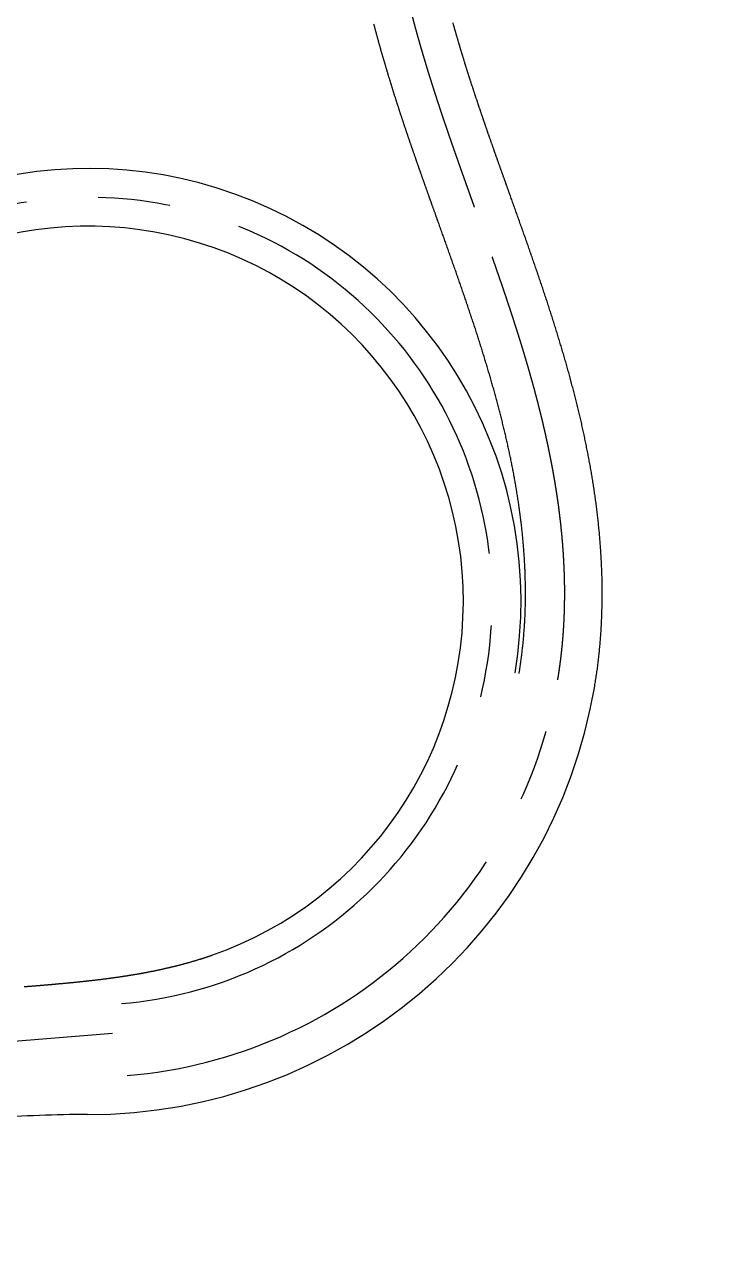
# Model space of a CAD drawing. Header units: millimetres. Extents: x 29316 to 52938, y 29851 to 35526.
# Drawn here: x 30929.5 to 31051.8, y 32415.5 to 32625.9 of the extents above; entities that cross this region are included whole.
import ezdxf

# ---------------------------------------------------------------- set-up
doc = ezdxf.new("R2010")
doc.units = ezdxf.units.MM
doc.header["$MEASUREMENT"] = 0
doc.linetypes.add('CENTER2', pattern=[1.125, 0.75, -0.125, 0.125, -0.125])
doc.layers.get('0').update_dxf_attribs({"linetype": 'CONTINUOUS'})
for name, color, linetype in [('D-道路-车行道边线', 5, 'CONTINUOUS'), ('道路中线_A', 7, 'CONTINUOUS'), ('道路中线_C', 7, 'CONTINUOUS'), ('道路中线_D', 7, 'CONTINUOUS')]:
    doc.layers.add(name, color=color, linetype=linetype)

msp = doc.modelspace()

# ---------------------------------------------------------------- linework, layer by layer
at = {"color": 1, "linetype": 'CENTER2', "ltscale": 100}
msp.add_arc((32209.32, 31918.79), 1500, 86.4593, 174.46798, dxfattribs=at)
at = {"layer": 'D-道路-车行道边线', "flags": 128}
for points in [[(31013.67, 32596.35), (31013.6, 32596.54, 0.000002), (31013.54, 32596.72, 0.000003), (31013.47, 32596.9, 0.000005), (31013.4, 32597.09, 0.000006), (31013.34, 32597.27, 0.000008), (31013.27, 32597.45, 0.000009), (31013.21, 32597.64, 0.00001), (31013.14, 32597.82, 0.000012), (31013.08, 32598.01, 0.000013), (31013.01, 32598.19, 0.000014), (31012.94, 32598.37, 0.000016), (31012.88, 32598.56, 0.000017), (31012.81, 32598.74, 0.000019), (31012.75, 32598.92, 0.00002), (31012.68, 32599.11, 0.000021), (31012.62, 32599.29, 0.000023), (31012.55, 32599.47, 0.000024), (31012.49, 32599.66, 0.000025), (31012.42, 32599.84, 0.000027), (31012.35, 32600.02, 0.000028), (31012.29, 32600.21, 0.00003), (31012.22, 32600.39, 0.000031), (31012.16, 32600.57, 0.000032), (31012.09, 32600.76, 0.000034), (31012.03, 32600.94, 0.000035), (31011.96, 32601.12, 0.000036), (31011.9, 32601.31, 0.000038), (31011.83, 32601.49, 0.000039), (31011.77, 32601.67, 0.000041), (31011.7, 32601.86, 0.000042), (31011.64, 32602.04, 0.000043), (31011.57, 32602.22, 0.000045), (31011.51, 32602.41, 0.000046), (31011.44, 32602.59, 0.000047), (31011.38, 32602.77, 0.000049), (31011.31, 32602.95, 0.00005), (31011.25, 32603.14, 0.000052), (31011.18, 32603.32, 0.000053), (31011.12, 32603.5, 0.000054), (31011.05, 32603.69, 0.000056), (31010.99, 32603.87, 0.000057), (31010.93, 32604.05, 0.000058), (31010.86, 32604.23, 0.00006), (31010.8, 32604.42, 0.000061), (31010.73, 32604.6, 0.000063), (31010.67, 32604.78, 0.000064), (31010.6, 32604.97, 0.000065), (31010.54, 32605.15, 0.000067), (31010.48, 32605.33, 0.000068), (31010.41, 32605.51, 0.000069), (31010.35, 32605.7, 0.000071), (31010.28, 32605.88, 0.000072), (31010.22, 32606.06, 0.000073), (31010.16, 32606.24, 0.000075), (31010.09, 32606.43, 0.000076), (31010.03, 32606.61, 0.000078), (31009.96, 32606.79, 0.000079), (31009.9, 32606.98, 0.00008), (31009.84, 32607.16, 0.000082), (31009.77, 32607.34, 0.000083), (31009.71, 32607.52, 0.000084), (31009.65, 32607.71, 0.000086), (31009.58, 32607.89, 0.000087), (31009.52, 32608.07, 0.000089), (31009.46, 32608.25, 0.00009), (31009.4, 32608.44, 0.000091), (31009.33, 32608.62, 0.000093), (31009.27, 32608.8, 0.000094), (31009.21, 32608.98, 0.000095), (31009.14, 32609.17, 0.000097), (31009.08, 32609.35, 0.000098), (31009.02, 32609.53, 0.0001), (31008.96, 32609.71, 0.000101), (31008.9, 32609.9, 0.000102), (31008.83, 32610.08, 0.000104), (31008.77, 32610.26, 0.000105), (31008.71, 32610.44, 0.000106), (31008.65, 32610.62, 0.000108), (31008.58, 32610.81, 0.000109), (31008.52, 32610.99, 0.000111), (31008.46, 32611.17, 0.000112), (31008.4, 32611.35, 0.000113), (31008.34, 32611.54, 0.000115), (31008.28, 32611.72, 0.000116), (31008.22, 32611.9, 0.000117), (31008.15, 32612.08, 0.000119), (31008.09, 32612.27, 0.00012), (31008.03, 32612.45, 0.000122), (31007.97, 32612.63, 0.000123), (31007.91, 32612.81, 0.000122), (31007.85, 32612.99, 0.000122), (31007.79, 32613.17, 0.000123), (31007.73, 32613.36, 0.000124), (31007.67, 32613.54, 0.000125), (31007.61, 32613.72, 0.000127), (31007.55, 32613.9, 0.000128), (31007.49, 32614.09, 0.000129), (31007.43, 32614.27, 0.000131), (31007.37, 32614.45, 0.000132), (31007.31, 32614.63, 0.000133), (31007.25, 32614.81, 0.000134), (31007.19, 32615, 0.000136), (31007.13, 32615.18, 0.000137), (31007.07, 32615.36, 0.000138), (31007.01, 32615.54, 0.000139), (31006.95, 32615.73, 0.000141), (31006.9, 32615.91, 0.000142), (31006.84, 32616.09, 0.000143), (31006.78, 32616.27, 0.000145), (31006.72, 32616.45, 0.000146), (31006.66, 32616.64, 0.000147), (31006.6, 32616.82, 0.000148), (31006.54, 32617, 0.00015), (31006.49, 32617.18, 0.000151), (31006.43, 32617.37, 0.000152), (31006.37, 32617.55, 0.000153), (31006.31, 32617.73, 0.000155), (31006.26, 32617.91, 0.000156), (31006.2, 32618.1, 0.000157), (31006.14, 32618.28, 0.000158), (31006.08, 32618.46, 0.00016), (31006.03, 32618.64, 0.000161), (31005.97, 32618.82, 0.000162), (31005.91, 32619.01, 0.000163), (31005.86, 32619.19, 0.000165), (31005.8, 32619.37, 0.000166), (31005.74, 32619.55, 0.000167), (31005.69, 32619.74, 0.000168), (31005.63, 32619.92, 0.00017), (31005.57, 32620.1, 0.000171), (31005.52, 32620.28, 0.000172), (31005.46, 32620.47, 0.000173), (31005.41, 32620.65, 0.000175), (31005.35, 32620.83, 0.000176), (31005.3, 32621.01, 0.000177), (31005.24, 32621.19, 0.000178), (31005.19, 32621.38, 0.00018), (31005.13, 32621.56, 0.000181), (31005.08, 32621.74, 0.000182), (31005.02, 32621.92, 0.000183), (31004.97, 32622.11, 0.000185), (31004.91, 32622.29, 0.000186), (31004.86, 32622.47, 0.000187), (31004.81, 32622.65, 0.000188), (31004.75, 32622.84, 0.00019), (31004.7, 32623.02, 0.000191), (31004.65, 32623.2, 0.000192), (31004.59, 32623.38, 0.000193), (31004.54, 32623.57, 0.000194), (31004.49, 32623.75, 0.000196), (31004.43, 32623.93, 0.000197), (31004.38, 32624.11, 0.000198), (31004.33, 32624.3, 0.000199), (31004.28, 32624.48, 0.000201), (31004.22, 32624.66, 0.000202), (31004.17, 32624.84, 0.000203), (31004.12, 32625.03, 0.000204), (31004.07, 32625.21, 0.000205), (31004.02, 32625.39, 0.000207), (31003.97, 32625.57, 0.000208), (31003.91, 32625.76, 0.000209), (31003.86, 32625.94, 0.00021), (31003.81, 32626.12, 0.000212)], [(31001.15, 32591.87), (31001.08, 32592.05, 0.000002), (31001.01, 32592.24, 0.000003), (31000.95, 32592.42, 0.000005), (31000.88, 32592.6, 0.000006), (31000.82, 32592.79, 0.000008), (31000.75, 32592.97, 0.000009), (31000.69, 32593.16, 0.00001), (31000.62, 32593.34, 0.000012), (31000.55, 32593.52, 0.000013), (31000.49, 32593.71, 0.000014), (31000.42, 32593.89, 0.000016), (31000.36, 32594.08, 0.000017), (31000.29, 32594.26, 0.000019), (31000.22, 32594.45, 0.00002), (31000.16, 32594.63, 0.000021), (31000.09, 32594.81, 0.000023), (31000.03, 32595, 0.000024), (30999.96, 32595.18, 0.000025), (30999.89, 32595.37, 0.000027), (30999.83, 32595.55, 0.000028), (30999.76, 32595.74, 0.00003), (30999.7, 32595.92, 0.000031), (30999.63, 32596.11, 0.000032), (30999.57, 32596.29, 0.000034), (30999.5, 32596.48, 0.000035), (30999.43, 32596.66, 0.000036), (30999.37, 32596.85, 0.000038), (30999.3, 32597.03, 0.000039), (30999.24, 32597.22, 0.000041), (30999.17, 32597.4, 0.000042), (30999.1, 32597.59, 0.000043), (30999.04, 32597.77, 0.000045), (30998.97, 32597.96, 0.000046), (30998.91, 32598.14, 0.000047), (30998.84, 32598.33, 0.000049), (30998.78, 32598.51, 0.00005), (30998.71, 32598.7, 0.000052), (30998.65, 32598.88, 0.000053), (30998.58, 32599.07, 0.000054), (30998.51, 32599.25, 0.000056), (30998.45, 32599.44, 0.000057), (30998.38, 32599.63, 0.000058), (30998.32, 32599.81, 0.00006), (30998.25, 32600, 0.000061), (30998.19, 32600.18, 0.000063), (30998.12, 32600.37, 0.000064), (30998.06, 32600.56, 0.000065), (30997.99, 32600.74, 0.000067), (30997.93, 32600.93, 0.000068), (30997.86, 32601.11, 0.000069), (30997.8, 32601.3, 0.000071), (30997.73, 32601.49, 0.000072), (30997.66, 32601.67, 0.000073), (30997.6, 32601.86, 0.000075), (30997.53, 32602.04, 0.000076), (30997.47, 32602.23, 0.000078), (30997.4, 32602.42, 0.000079), (30997.34, 32602.6, 0.00008), (30997.28, 32602.79, 0.000082), (30997.21, 32602.98, 0.000083), (30997.15, 32603.16, 0.000084), (30997.08, 32603.35, 0.000086), (30997.02, 32603.54, 0.000087), (30996.95, 32603.72, 0.000089), (30996.89, 32603.91, 0.00009), (30996.82, 32604.1, 0.000091), (30996.76, 32604.28, 0.000093), (30996.69, 32604.47, 0.000094), (30996.63, 32604.66, 0.000095), (30996.57, 32604.85, 0.000097), (30996.5, 32605.03, 0.000098), (30996.44, 32605.22, 0.0001), (30996.37, 32605.41, 0.000101), (30996.31, 32605.6, 0.000102), (30996.25, 32605.78, 0.000104), (30996.18, 32605.97, 0.000105), (30996.12, 32606.16, 0.000106), (30996.05, 32606.35, 0.000108), (30995.99, 32606.53, 0.000109), (30995.93, 32606.72, 0.000111), (30995.86, 32606.91, 0.000112), (30995.8, 32607.1, 0.000113), (30995.74, 32607.29, 0.000115), (30995.67, 32607.47, 0.000116), (30995.61, 32607.66, 0.000117), (30995.55, 32607.85, 0.000119), (30995.48, 32608.04, 0.00012), (30995.42, 32608.23, 0.000122), (30995.36, 32608.41, 0.000123), (30995.29, 32608.6, 0.000127), (30995.23, 32608.79, 0.00013), (30995.17, 32608.98, 0.000132), (30995.11, 32609.17, 0.000133), (30995.04, 32609.36, 0.000135), (30994.98, 32609.55, 0.000136), (30994.92, 32609.74, 0.000138), (30994.86, 32609.93, 0.000139), (30994.79, 32610.12, 0.000141), (30994.73, 32610.31, 0.000142), (30994.67, 32610.49, 0.000143), (30994.61, 32610.68, 0.000145), (30994.55, 32610.87, 0.000146), (30994.48, 32611.06, 0.000148), (30994.42, 32611.25, 0.000149), (30994.36, 32611.44, 0.000151), (30994.3, 32611.63, 0.000152), (30994.24, 32611.82, 0.000154), (30994.18, 32612.01, 0.000155), (30994.12, 32612.2, 0.000157), (30994.06, 32612.39, 0.000158), (30993.99, 32612.58, 0.00016), (30993.93, 32612.77, 0.000161), (30993.87, 32612.96, 0.000163), (30993.81, 32613.15, 0.000164), (30993.75, 32613.34, 0.000166), (30993.69, 32613.53, 0.000167), (30993.63, 32613.72, 0.000169), (30993.57, 32613.91, 0.00017), (30993.51, 32614.1, 0.000172), (30993.45, 32614.29, 0.000173), (30993.39, 32614.48, 0.000175), (30993.33, 32614.67, 0.000176), (30993.27, 32614.87, 0.000178), (30993.21, 32615.06, 0.000179), (30993.15, 32615.25, 0.000181), (30993.09, 32615.44, 0.000182), (30993.03, 32615.63, 0.000184), (30992.98, 32615.82, 0.000185), (30992.92, 32616.01, 0.000187), (30992.86, 32616.2, 0.000188), (30992.8, 32616.39, 0.00019), (30992.74, 32616.59, 0.000191), (30992.68, 32616.78, 0.000193), (30992.62, 32616.97, 0.000195), (30992.57, 32617.16, 0.000196), (30992.51, 32617.35, 0.000198), (30992.45, 32617.55, 0.000199), (30992.39, 32617.74, 0.000201), (30992.34, 32617.93, 0.000202), (30992.28, 32618.12, 0.000204), (30992.22, 32618.31, 0.000205), (30992.16, 32618.51, 0.000207), (30992.11, 32618.7, 0.000208), (30992.05, 32618.89, 0.00021), (30991.99, 32619.08, 0.000211), (30991.94, 32619.28, 0.000213), (30991.88, 32619.47, 0.000214), (30991.82, 32619.66, 0.000216), (30991.77, 32619.85, 0.000217), (30991.71, 32620.05, 0.000219), (30991.66, 32620.24, 0.000221), (30991.6, 32620.43, 0.000222), (30991.54, 32620.63, 0.000224), (30991.49, 32620.82, 0.000225), (30991.43, 32621.01, 0.000227), (30991.38, 32621.21, 0.000228), (30991.32, 32621.4, 0.00023), (30991.27, 32621.59, 0.000231), (30991.21, 32621.79, 0.000233), (30991.16, 32621.98, 0.000234), (30991.11, 32622.18, 0.000236), (30991.05, 32622.37, 0.000238), (30991, 32622.56, 0.000239), (30990.94, 32622.76, 0.000241), (30990.89, 32622.95, 0.000242), (30990.84, 32623.15, 0.000244), (30990.78, 32623.34, 0.000245), (30990.73, 32623.54, 0.000247), (30990.68, 32623.73, 0.000248), (30990.62, 32623.92, 0.00025), (30990.57, 32624.12, 0.000252), (30990.52, 32624.31, 0.000253), (30990.47, 32624.51, 0.000255), (30990.42, 32624.7, 0.000256), (30990.36, 32624.9, 0.000258), (30990.31, 32625.09, 0.000259), (30990.26, 32625.29, 0.000261), (30990.21, 32625.48, 0.000263), (30990.16, 32625.68, 0.000255), (30990.11, 32625.87, 0.000255)], [(31028.38, 32511.17, -0.001533), (31028.46, 32511.63, -0.001644), (31028.54, 32512.13, -0.001633), (31028.61, 32512.63, -0.001622), (31028.69, 32513.13, -0.001612), (31028.76, 32513.63, -0.001601), (31028.83, 32514.13, -0.00159), (31028.89, 32514.62, -0.00158), (31028.96, 32515.12, -0.001569), (31029.01, 32515.62, -0.001559), (31029.07, 32516.12, -0.001548), (31029.13, 32516.62, -0.001538), (31029.18, 32517.12, -0.001527), (31029.23, 32517.62, -0.001517), (31029.27, 32518.12, -0.001506), (31029.32, 32518.62, -0.001496), (31029.36, 32519.12, -0.001486), (31029.4, 32519.62, -0.001475), (31029.43, 32520.12, -0.001465), (31029.47, 32520.62, -0.001455), (31029.5, 32521.12, -0.001444), (31029.53, 32521.62, -0.001434), (31029.55, 32522.12, -0.001424), (31029.58, 32522.62, -0.001413), (31029.6, 32523.11, -0.001403), (31029.61, 32523.61, -0.001393), (31029.63, 32524.11, -0.001383), (31029.64, 32524.61, -0.001372), (31029.66, 32525.11, -0.001362), (31029.66, 32525.61, -0.001352), (31029.67, 32526.11, -0.001342), (31029.67, 32526.61, -0.001332), (31029.68, 32527.1, -0.001322), (31029.68, 32527.6, -0.001311), (31029.67, 32528.1, -0.001301), (31029.67, 32528.6, -0.001291), (31029.66, 32529.09, -0.001281), (31029.65, 32529.59, -0.001271), (31029.64, 32530.09, -0.001261), (31029.62, 32530.58, -0.001251), (31029.61, 32531.08, -0.001241), (31029.59, 32531.58, -0.001231), (31029.57, 32532.07, -0.001221), (31029.55, 32532.57, -0.001211), (31029.52, 32533.06, -0.001201), (31029.49, 32533.56, -0.001191), (31029.46, 32534.05, -0.001181), (31029.43, 32534.54, -0.001172), (31029.4, 32535.04, -0.001162), (31029.36, 32535.53, -0.001152), (31029.33, 32536.02, -0.001142), (31029.29, 32536.52, -0.001132), (31029.25, 32537.01, -0.001122), (31029.2, 32537.5, -0.001113), (31029.16, 32537.99, -0.001103), (31029.11, 32538.48, -0.001093), (31029.06, 32538.97, -0.001083), (31029.01, 32539.46, -0.001074), (31028.96, 32539.95, -0.001064), (31028.9, 32540.44, -0.001054), (31028.85, 32540.93, -0.001045), (31028.79, 32541.42, -0.001035), (31028.73, 32541.91, -0.001025), (31028.67, 32542.4, -0.001016), (31028.6, 32542.88, -0.001006), (31028.54, 32543.37, -0.000997), (31028.47, 32543.86, -0.000987), (31028.4, 32544.34, -0.000977), (31028.33, 32544.83, -0.000968), (31028.26, 32545.31, -0.000958), (31028.18, 32545.8, -0.000949), (31028.11, 32546.28, -0.000939), (31028.03, 32546.77, -0.00093), (31027.95, 32547.25, -0.00092), (31027.87, 32547.73, -0.000911), (31027.79, 32548.22, -0.000902), (31027.7, 32548.7, -0.000892), (31027.62, 32549.18, -0.000883), (31027.53, 32549.66, -0.000873), (31027.44, 32550.14, -0.000864), (31027.35, 32550.62, -0.000855), (31027.26, 32551.1, -0.000845), (31027.17, 32551.58, -0.000836), (31027.08, 32552.06, -0.000827), (31026.98, 32552.53, -0.000817), (31026.88, 32553.01, -0.000808), (31026.79, 32553.49, -0.000799), (31026.69, 32553.97, -0.00079), (31026.59, 32554.44, -0.00078), (31026.48, 32554.92, -0.000771), (31026.38, 32555.39, -0.000762), (31026.27, 32555.87, -0.000753), (31026.17, 32556.34, -0.000744), (31026.06, 32556.81, -0.000735), (31025.95, 32557.29, -0.000725), (31025.84, 32557.76, -0.000716), (31025.73, 32558.23, -0.000707), (31025.62, 32558.7, -0.000698), (31025.5, 32559.17, -0.000689), (31025.39, 32559.64, -0.00068), (31025.27, 32560.11, -0.000671), (31025.16, 32560.58, -0.000662), (31025.04, 32561.05, -0.000653), (31024.92, 32561.52, -0.000644), (31024.8, 32561.99, -0.000635), (31024.68, 32562.46, -0.000626), (31024.56, 32562.92, -0.000617), (31024.43, 32563.39, -0.000608), (31024.31, 32563.86, -0.000599), (31024.18, 32564.32, -0.00059), (31024.06, 32564.79, -0.000581), (31023.93, 32565.25, -0.000573), (31023.8, 32565.72, -0.000564), (31023.67, 32566.18, -0.000555), (31023.54, 32566.64, -0.000546), (31023.41, 32567.11, -0.000537), (31023.28, 32567.57, -0.000529), (31023.14, 32568.03, -0.00052), (31023.01, 32568.49, -0.000511), (31022.87, 32568.95, -0.000502), (31022.74, 32569.41, -0.000493), (31022.6, 32569.87, -0.000485), (31022.47, 32570.33, -0.000476), (31022.33, 32570.79, -0.000467), (31022.19, 32571.25, -0.000459), (31022.05, 32571.71, -0.00045), (31021.91, 32572.17, -0.000441), (31021.77, 32572.63, -0.000433), (31021.63, 32573.08, -0.000424), (31021.48, 32573.54, -0.000416), (31021.34, 32573.99, -0.000407), (31021.2, 32574.45, -0.000398), (31021.05, 32574.91, -0.00039), (31020.91, 32575.36, -0.000381), (31020.76, 32575.82, -0.000373), (31020.62, 32576.27, -0.000364), (31020.47, 32576.72, -0.000356), (31020.32, 32577.18, -0.000347), (31020.18, 32577.63, -0.000339), (31020.03, 32578.08, -0.00033), (31019.88, 32578.53, -0.000322), (31019.73, 32578.99, -0.000313), (31019.58, 32579.44, -0.000305), (31019.43, 32579.89, -0.000297), (31019.28, 32580.34, -0.000288), (31019.13, 32580.79, -0.00028), (31018.98, 32581.24, -0.000272), (31018.82, 32581.69, -0.000263), (31018.67, 32582.14, -0.000255), (31018.52, 32582.59, -0.000247), (31018.37, 32583.03, -0.000238), (31018.21, 32583.48, -0.00023), (31018.06, 32583.93, -0.000222), (31017.9, 32584.38, -0.000214), (31017.75, 32584.82, -0.000205), (31017.59, 32585.27, -0.000197), (31017.44, 32585.72, -0.000189), (31017.28, 32586.16, -0.000181), (31017.13, 32586.61, -0.000172), (31016.97, 32587.06, -0.000164), (31016.82, 32587.5, -0.000156), (31016.66, 32587.95, -0.000148), (31016.5, 32588.39, -0.00014), (31016.35, 32588.83, -0.000132), (31016.19, 32589.28, -0.000123), (31016.03, 32589.72, -0.000114), (31015.88, 32590.16, -0.000106), (31015.72, 32590.61, -0.000098), (31015.56, 32591.05, -0.000091), (31015.4, 32591.49, -0.000083), (31015.25, 32591.94, -0.000075), (31015.09, 32592.38, -0.000067), (31014.93, 32592.82, -0.000059), (31014.77, 32593.26, -0.000051), (31014.62, 32593.7, -0.000043), (31014.46, 32594.15, -0.000035), (31014.3, 32594.59, -0.000028), (31014.14, 32595.03, -0.00002), (31013.98, 32595.47, -0.000012), (31013.83, 32595.91, -0.000004), (31013.67, 32596.35, -0.000004)], [(31015.25, 32513.3, -0.001306), (31015.33, 32513.76, -0.001193), (31015.4, 32514.19, -0.001187), (31015.46, 32514.61, -0.001182), (31015.53, 32515.04, -0.001176), (31015.59, 32515.46, -0.001171), (31015.64, 32515.89, -0.001165), (31015.7, 32516.31, -0.001159), (31015.75, 32516.74, -0.001154), (31015.8, 32517.17, -0.001148), (31015.85, 32517.6, -0.001142), (31015.9, 32518.03, -0.001137), (31015.95, 32518.46, -0.001131), (31015.99, 32518.89, -0.001125), (31016.03, 32519.32, -0.001119), (31016.07, 32519.75, -0.001114), (31016.1, 32520.18, -0.001108), (31016.13, 32520.61, -0.001102), (31016.17, 32521.04, -0.001096), (31016.19, 32521.47, -0.001091), (31016.22, 32521.91, -0.001085), (31016.25, 32522.34, -0.001079), (31016.27, 32522.77, -0.001073), (31016.29, 32523.2, -0.001067), (31016.31, 32523.64, -0.001061), (31016.32, 32524.07, -0.001056), (31016.34, 32524.51, -0.00105), (31016.35, 32524.94, -0.001044), (31016.36, 32525.38, -0.001038), (31016.37, 32525.81, -0.001032), (31016.37, 32526.25, -0.001026), (31016.37, 32526.68, -0.00102), (31016.38, 32527.12, -0.001014), (31016.38, 32527.55, -0.001008), (31016.37, 32527.99, -0.001002), (31016.37, 32528.43, -0.000996), (31016.36, 32528.86, -0.00099), (31016.35, 32529.3, -0.000984), (31016.34, 32529.74, -0.000978), (31016.33, 32530.17, -0.000972), (31016.32, 32530.61, -0.000966), (31016.3, 32531.05, -0.00096), (31016.28, 32531.49, -0.000954), (31016.26, 32531.92, -0.000948), (31016.24, 32532.36, -0.000942), (31016.21, 32532.8, -0.000936), (31016.19, 32533.24, -0.00093), (31016.16, 32533.68, -0.000924), (31016.13, 32534.12, -0.000918), (31016.1, 32534.55, -0.000912), (31016.07, 32534.99, -0.000905), (31016.03, 32535.43, -0.000899), (31015.99, 32535.87, -0.000893), (31015.96, 32536.31, -0.000887), (31015.92, 32536.75, -0.000881), (31015.87, 32537.19, -0.000874), (31015.83, 32537.62, -0.000868), (31015.78, 32538.06, -0.000862), (31015.74, 32538.5, -0.000856), (31015.69, 32538.94, -0.000849), (31015.64, 32539.38, -0.000843), (31015.58, 32539.82, -0.000837), (31015.53, 32540.26, -0.000831), (31015.47, 32540.7, -0.000824), (31015.42, 32541.14, -0.000818), (31015.36, 32541.57, -0.000812), (31015.3, 32542.01, -0.000805), (31015.23, 32542.45, -0.000799), (31015.17, 32542.89, -0.000793), (31015.11, 32543.33, -0.000786), (31015.04, 32543.77, -0.00078), (31014.97, 32544.21, -0.000773), (31014.9, 32544.65, -0.000767), (31014.83, 32545.09, -0.00076), (31014.75, 32545.52, -0.000754), (31014.68, 32545.96, -0.000748), (31014.6, 32546.4, -0.000741), (31014.53, 32546.84, -0.000735), (31014.45, 32547.28, -0.000728), (31014.37, 32547.72, -0.000722), (31014.28, 32548.16, -0.000715), (31014.2, 32548.59, -0.000709), (31014.12, 32549.03, -0.000702), (31014.03, 32549.47, -0.000695), (31013.94, 32549.91, -0.000689), (31013.85, 32550.35, -0.000682), (31013.76, 32550.79, -0.000676), (31013.67, 32551.22, -0.000669), (31013.58, 32551.66, -0.000662), (31013.48, 32552.1, -0.000656), (31013.39, 32552.54, -0.000649), (31013.29, 32552.98, -0.000642), (31013.19, 32553.41, -0.000636), (31013.09, 32553.85, -0.000629), (31012.99, 32554.29, -0.000622), (31012.89, 32554.73, -0.000616), (31012.79, 32555.16, -0.000609), (31012.68, 32555.6, -0.000602), (31012.58, 32556.04, -0.000595), (31012.47, 32556.48, -0.000589), (31012.36, 32556.91, -0.000582), (31012.26, 32557.35, -0.000575), (31012.15, 32557.79, -0.000568), (31012.03, 32558.23, -0.000562), (31011.92, 32558.66, -0.000555), (31011.81, 32559.1, -0.000548), (31011.69, 32559.54, -0.000541), (31011.58, 32559.97, -0.000534), (31011.46, 32560.41, -0.000527), (31011.34, 32560.85, -0.00052), (31011.23, 32561.28, -0.000513), (31011.11, 32561.72, -0.000506), (31010.98, 32562.16, -0.0005), (31010.86, 32562.59, -0.000493), (31010.74, 32563.03, -0.000486), (31010.62, 32563.47, -0.000479), (31010.49, 32563.9, -0.000472), (31010.37, 32564.34, -0.000465), (31010.24, 32564.78, -0.000458), (31010.11, 32565.21, -0.000451), (31009.98, 32565.65, -0.000444), (31009.85, 32566.08, -0.000437), (31009.72, 32566.52, -0.000429), (31009.59, 32566.96, -0.000422), (31009.46, 32567.39, -0.000415), (31009.33, 32567.83, -0.000408), (31009.2, 32568.26, -0.000401), (31009.06, 32568.7, -0.000394), (31008.93, 32569.14, -0.000387), (31008.79, 32569.57, -0.00038), (31008.65, 32570.01, -0.000372), (31008.52, 32570.44, -0.000365), (31008.38, 32570.88, -0.000358), (31008.24, 32571.32, -0.000351), (31008.1, 32571.75, -0.000344), (31007.96, 32572.19, -0.000336), (31007.82, 32572.62, -0.000329), (31007.68, 32573.06, -0.000322), (31007.53, 32573.5, -0.000315), (31007.39, 32573.93, -0.000307), (31007.25, 32574.37, -0.0003), (31007.1, 32574.8, -0.000293), (31006.96, 32575.24, -0.000285), (31006.81, 32575.68, -0.000278), (31006.67, 32576.11, -0.000271), (31006.52, 32576.55, -0.000263), (31006.37, 32576.98, -0.000256), (31006.23, 32577.42, -0.000248), (31006.08, 32577.86, -0.000241), (31005.93, 32578.29, -0.000234), (31005.78, 32578.73, -0.000226), (31005.63, 32579.16, -0.000219), (31005.48, 32579.6, -0.000211), (31005.33, 32580.04, -0.000204), (31005.18, 32580.47, -0.000196), (31005.03, 32580.91, -0.000189), (31004.88, 32581.35, -0.000181), (31004.73, 32581.79, -0.000174), (31004.57, 32582.22, -0.000166), (31004.42, 32582.66, -0.000158), (31004.27, 32583.1, -0.000151), (31004.11, 32583.53, -0.000143), (31003.96, 32583.97, -0.000136), (31003.8, 32584.41, -0.000128), (31003.65, 32584.85, -0.000121), (31003.49, 32585.29, -0.000114), (31003.34, 32585.72, -0.000106), (31003.18, 32586.16, -0.000098), (31003.03, 32586.6, -0.000091), (31002.87, 32587.04, -0.000083), (31002.72, 32587.48, -0.000075), (31002.56, 32587.91, -0.000067), (31002.4, 32588.35, -0.000059), (31002.25, 32588.79, -0.000051), (31002.09, 32589.23, -0.000043), (31001.93, 32589.67, -0.000035), (31001.78, 32590.11, -0.000028), (31001.62, 32590.55, -0.00002), (31001.46, 32590.99, -0.000012), (31001.3, 32591.43, -0.000004), (31001.15, 32591.87, -0.000004)], [(30929.48, 32459.05, -0.000002), (30929.66, 32459.06, -0.000006), (30929.84, 32459.08, -0.00001), (30930.03, 32459.09, -0.000014), (30930.21, 32459.11, -0.000018), (30930.39, 32459.12, -0.000022), (30930.58, 32459.14, -0.000026), (30930.76, 32459.15, -0.000029), (30930.94, 32459.17, -0.000033), (30931.13, 32459.18, -0.000037), (30931.31, 32459.2, -0.000041), (30931.49, 32459.21, -0.000045), (30931.68, 32459.23, -0.000049), (30931.86, 32459.24, -0.000053), (30932.04, 32459.26, -0.000057), (30932.23, 32459.27, -0.000061), (30932.41, 32459.29, -0.000065), (30932.59, 32459.3, -0.000069), (30932.78, 32459.32, -0.000073), (30932.96, 32459.33, -0.000077), (30933.14, 32459.35, -0.000081), (30933.33, 32459.36, -0.000084), (30933.51, 32459.38, -0.000088), (30933.69, 32459.4, -0.000092), (30933.88, 32459.41, -0.000096), (30934.06, 32459.43, -0.0001), (30934.24, 32459.44, -0.000104), (30934.43, 32459.46, -0.000108), (30934.61, 32459.48, -0.000112), (30934.79, 32459.49, -0.000116), (30934.97, 32459.51, -0.00012), (30935.16, 32459.52, -0.000124), (30935.34, 32459.54, -0.000128), (30935.52, 32459.56, -0.000132), (30935.71, 32459.57, -0.000136), (30935.89, 32459.59, -0.000139), (30936.07, 32459.61, -0.000143), (30936.26, 32459.62, -0.000147), (30936.44, 32459.64, -0.000151), (30936.62, 32459.66, -0.000155), (30936.81, 32459.67, -0.000159), (30936.99, 32459.69, -0.000163), (30937.17, 32459.71, -0.000167), (30937.36, 32459.73, -0.000171), (30937.54, 32459.74, -0.000175), (30937.72, 32459.76, -0.000179), (30937.9, 32459.78, -0.000183), (30938.09, 32459.8, -0.000187), (30938.27, 32459.82, -0.000191), (30938.45, 32459.83, -0.000194), (30938.64, 32459.85, -0.000198), (30938.82, 32459.87, -0.000202), (30939, 32459.89, -0.000206), (30939.18, 32459.91, -0.00021), (30939.37, 32459.93, -0.000214), (30939.55, 32459.95, -0.000218), (30939.73, 32459.97, -0.000222), (30939.92, 32459.99, -0.000226), (30940.1, 32460.01, -0.00023), (30940.28, 32460.03, -0.000234), (30940.46, 32460.05, -0.000238), (30940.65, 32460.07, -0.000242), (30940.83, 32460.09, -0.000246), (30941.01, 32460.11, -0.000249), (30941.2, 32460.13, -0.000253), (30941.38, 32460.15, -0.000257), (30941.56, 32460.17, -0.000261), (30941.74, 32460.19, -0.000265), (30941.93, 32460.21, -0.000269), (30942.11, 32460.23, -0.000273), (30942.29, 32460.26, -0.000277), (30942.47, 32460.28, -0.000281), (30942.66, 32460.3, -0.000285), (30942.84, 32460.32, -0.000289), (30943.02, 32460.35, -0.000293), (30943.2, 32460.37, -0.000297), (30943.39, 32460.39, -0.000301), (30943.57, 32460.41, -0.000304), (30943.75, 32460.44, -0.000308), (30943.93, 32460.46, -0.000312), (30944.12, 32460.49, -0.000316), (30944.3, 32460.51, -0.00032), (30944.48, 32460.53, -0.000324), (30944.66, 32460.56, -0.000328), (30944.84, 32460.58, -0.000332), (30945.03, 32460.61, -0.000336), (30945.21, 32460.64, -0.00034), (30945.39, 32460.66, -0.000344), (30945.57, 32460.69, -0.000348), (30945.75, 32460.71, -0.000352), (30945.94, 32460.74, -0.000356), (30946.12, 32460.77, -0.00036), (30946.3, 32460.79, -0.000363), (30946.48, 32460.82, -0.000367), (30946.66, 32460.85, -0.000371), (30946.85, 32460.88, -0.000375), (30947.03, 32460.9, -0.000379), (30947.21, 32460.93, -0.000383), (30947.39, 32460.96, -0.000387), (30947.57, 32460.99, -0.000391), (30947.75, 32461.02, -0.000395), (30947.94, 32461.05, -0.000399), (30948.12, 32461.08, -0.000403), (30948.3, 32461.11, -0.000407), (30948.48, 32461.14, -0.000411), (30948.66, 32461.17, -0.000415), (30948.84, 32461.2, -0.000418), (30949.02, 32461.23, -0.000422), (30949.21, 32461.26, -0.000426), (30949.39, 32461.29, -0.00043), (30949.57, 32461.33, -0.000434), (30949.75, 32461.36, -0.000438), (30949.93, 32461.39, -0.000442), (30950.11, 32461.42, -0.000446), (30950.29, 32461.46, -0.00045), (30950.47, 32461.49, -0.000454), (30950.65, 32461.52, -0.000458), (30950.83, 32461.56, -0.000462), (30951.01, 32461.59, -0.000466), (30951.19, 32461.63, -0.00047), (30951.37, 32461.66, -0.000473), (30951.55, 32461.7, -0.000477), (30951.74, 32461.74, -0.000481), (30951.92, 32461.77, -0.000485), (30952.1, 32461.81, -0.000489), (30952.28, 32461.85, -0.000493), (30952.46, 32461.88, -0.000497), (30952.64, 32461.92, -0.000501), (30952.82, 32461.96, -0.000505), (30953, 32462, -0.000509), (30953.18, 32462.04, -0.000513), (30953.35, 32462.08, -0.000517), (30953.53, 32462.12, -0.000521), (30953.71, 32462.16, -0.000525), (30953.89, 32462.2, -0.000528), (30954.07, 32462.24, -0.000532), (30954.25, 32462.28, -0.000536), (30954.43, 32462.32, -0.00054), (30954.61, 32462.36, -0.000544), (30954.79, 32462.4, -0.000548), (30954.97, 32462.45, -0.000552), (30955.15, 32462.49, -0.000556), (30955.33, 32462.53, -0.00056), (30955.5, 32462.58, -0.000564), (30955.68, 32462.62, -0.000568), (30955.86, 32462.67, -0.000572), (30956.04, 32462.71, -0.000576), (30956.22, 32462.76, -0.00058), (30956.39, 32462.8, -0.000583), (30956.57, 32462.85, -0.000587), (30956.75, 32462.89, -0.000591), (30956.93, 32462.94, -0.000595), (30957.11, 32462.99, -0.000599), (30957.28, 32463.04, -0.000603), (30957.46, 32463.09, -0.000607), (30957.64, 32463.13, -0.000611), (30957.82, 32463.18, -0.000615), (30957.99, 32463.23, -0.000619), (30958.17, 32463.28, -0.000623), (30958.35, 32463.33, -0.000627), (30958.52, 32463.39, -0.000631), (30958.7, 32463.44, -0.000635), (30958.88, 32463.49, -0.000638), (30959.05, 32463.54, -0.000642), (30959.23, 32463.59, -0.000646), (30959.4, 32463.65, -0.00065), (30959.58, 32463.7, -0.000654), (30959.76, 32463.76, -0.000658), (30959.93, 32463.81, -0.000662), (30960.11, 32463.86, -0.000666), (30960.28, 32463.92, -0.00067), (30960.46, 32463.98, -0.000674), (30960.63, 32464.03, -0.000678), (30960.81, 32464.09, -0.000682), (30960.98, 32464.15, -0.000686), (30961.16, 32464.21, -0.00069), (30961.33, 32464.26, -0.000693), (30961.5, 32464.32, -0.000697), (30961.68, 32464.38, -0.000701), (30961.85, 32464.44, -0.000705), (30962.03, 32464.5)]]:
    msp.add_lwpolyline(points, format="xyb", dxfattribs=at)
at = {"layer": 'D-道路-车行道边线'}
for centre, radius, start, end in [((30940.6, 32525.87), 75, 350.4411, 144.9861), ((30940.6, 32525.87), 65, 289.2418, 148.0178), ((30940.6, 32525.87), 89, 269.8882, 350.4702), ((30940.04, 32236.87), 200, 89.8882, 94.6545)]:
    msp.add_arc(centre, radius, start, end, dxfattribs=at)
at = {"layer": '道路中线_A', "color": 6, "linetype": 'CENTER2', "ltscale": 100}
msp.add_line((30757.92, 32435.75), (30946.73, 32451.12), dxfattribs=at)
at = {"layer": '道路中线_C', "color": 6, "linetype": 'CENTER2', "ltscale": 100}
msp.add_arc((30940.6, 32525.87), 70, 274.683, 148.0178, dxfattribs=at)
at = {"layer": '道路中线_D', "color": 6, "linetype": 'CENTER2', "ltscale": 100, "flags": 128}
for points in [[(31007.55, 32594.16, 0.000001), (31007.48, 32594.34, 0.000002), (31007.42, 32594.53, 0.000003), (31007.35, 32594.71, 0.000005), (31007.29, 32594.9, 0.000006), (31007.22, 32595.08, 0.000008), (31007.15, 32595.26, 0.000009), (31007.09, 32595.45, 0.00001), (31007.02, 32595.63, 0.000012), (31006.96, 32595.82, 0.000013), (31006.89, 32596, 0.000014), (31006.82, 32596.18, 0.000016), (31006.76, 32596.37, 0.000017), (31006.69, 32596.55, 0.000019), (31006.63, 32596.74, 0.00002), (31006.56, 32596.92, 0.000021), (31006.5, 32597.1, 0.000023), (31006.43, 32597.29, 0.000024), (31006.36, 32597.47, 0.000025), (31006.3, 32597.65, 0.000027), (31006.23, 32597.84, 0.000028), (31006.17, 32598.02, 0.00003), (31006.1, 32598.21, 0.000031), (31006.04, 32598.39, 0.000032), (31005.97, 32598.57, 0.000034), (31005.91, 32598.76, 0.000035), (31005.84, 32598.94, 0.000036), (31005.77, 32599.13, 0.000038), (31005.71, 32599.31, 0.000039), (31005.64, 32599.5, 0.000041), (31005.58, 32599.68, 0.000042), (31005.51, 32599.86, 0.000043), (31005.45, 32600.05, 0.000045), (31005.38, 32600.23, 0.000046), (31005.32, 32600.42, 0.000047), (31005.25, 32600.6, 0.000049), (31005.19, 32600.78, 0.00005), (31005.12, 32600.97, 0.000052), (31005.06, 32601.15, 0.000053), (31004.99, 32601.34, 0.000054), (31004.93, 32601.52, 0.000056), (31004.86, 32601.7, 0.000057), (31004.8, 32601.89, 0.000058), (31004.73, 32602.07, 0.00006), (31004.67, 32602.26, 0.000061), (31004.6, 32602.44, 0.000063), (31004.54, 32602.63, 0.000064), (31004.47, 32602.81, 0.000065), (31004.41, 32602.99, 0.000067), (31004.34, 32603.18, 0.000068), (31004.28, 32603.36, 0.000069), (31004.21, 32603.55, 0.000071), (31004.15, 32603.73, 0.000072), (31004.08, 32603.92, 0.000073), (31004.02, 32604.1, 0.000075), (31003.95, 32604.29, 0.000076), (31003.89, 32604.47, 0.000078), (31003.83, 32604.65, 0.000079), (31003.76, 32604.84, 0.00008), (31003.7, 32605.02, 0.000082), (31003.63, 32605.21, 0.000083), (31003.57, 32605.39, 0.000084), (31003.51, 32605.58, 0.000086), (31003.44, 32605.76, 0.000087), (31003.38, 32605.95, 0.000089), (31003.31, 32606.13, 0.00009), (31003.25, 32606.32, 0.000091), (31003.19, 32606.5, 0.000093), (31003.12, 32606.68, 0.000094), (31003.06, 32606.87, 0.000095), (31003, 32607.05, 0.000097), (31002.93, 32607.24, 0.000098), (31002.87, 32607.42, 0.0001), (31002.81, 32607.61, 0.000101), (31002.74, 32607.79, 0.000102), (31002.68, 32607.98, 0.000104), (31002.62, 32608.16, 0.000105), (31002.56, 32608.35, 0.000106), (31002.49, 32608.53, 0.000108), (31002.43, 32608.72, 0.000109), (31002.37, 32608.9, 0.000111), (31002.3, 32609.09, 0.000112), (31002.24, 32609.27, 0.000113), (31002.18, 32609.46, 0.000115), (31002.12, 32609.64, 0.000116), (31002.06, 32609.83, 0.000117), (31001.99, 32610.01, 0.000119), (31001.93, 32610.2, 0.00012), (31001.87, 32610.38, 0.000122), (31001.81, 32610.57, 0.000123), (31001.75, 32610.76, 0.000124), (31001.68, 32610.94, 0.000126), (31001.62, 32611.13, 0.000127), (31001.56, 32611.31, 0.000128), (31001.5, 32611.5, 0.00013), (31001.44, 32611.68, 0.000131), (31001.38, 32611.87, 0.000133), (31001.32, 32612.05, 0.000134), (31001.25, 32612.24, 0.000135), (31001.19, 32612.42, 0.000137), (31001.13, 32612.61, 0.000138), (31001.07, 32612.8, 0.000139), (31001.01, 32612.98, 0.000141), (31000.95, 32613.17, 0.000142), (31000.89, 32613.35, 0.000144), (31000.83, 32613.54, 0.000145), (31000.77, 32613.72, 0.000146), (31000.71, 32613.91, 0.000148), (31000.65, 32614.1, 0.000149), (31000.59, 32614.28, 0.00015), (31000.53, 32614.47, 0.000152), (31000.47, 32614.65, 0.000153), (31000.41, 32614.84, 0.000155), (31000.35, 32615.03, 0.000156), (31000.29, 32615.21, 0.000157), (31000.23, 32615.4, 0.000159), (31000.17, 32615.59, 0.00016), (31000.11, 32615.77, 0.000161), (31000.06, 32615.96, 0.000163), (31000, 32616.14, 0.000164), (30999.94, 32616.33, 0.000166), (30999.88, 32616.52, 0.000167), (30999.82, 32616.7, 0.000168), (30999.76, 32616.89, 0.00017), (30999.71, 32617.08, 0.000171), (30999.65, 32617.26, 0.000172), (30999.59, 32617.45, 0.000174), (30999.53, 32617.64, 0.000175), (30999.47, 32617.82, 0.000177), (30999.42, 32618.01, 0.000178), (30999.36, 32618.2, 0.000179), (30999.3, 32618.38, 0.000181), (30999.25, 32618.57, 0.000182), (30999.19, 32618.76, 0.000183), (30999.13, 32618.94, 0.000185), (30999.08, 32619.13, 0.000186), (30999.02, 32619.32, 0.000188), (30998.96, 32619.5, 0.000189), (30998.91, 32619.69, 0.00019), (30998.85, 32619.88, 0.000192), (30998.79, 32620.07, 0.000193), (30998.74, 32620.25, 0.000194), (30998.68, 32620.44, 0.000196), (30998.63, 32620.63, 0.000197), (30998.57, 32620.81, 0.000199), (30998.52, 32621, 0.0002), (30998.46, 32621.19, 0.000201), (30998.41, 32621.38, 0.000203), (30998.35, 32621.56, 0.000204), (30998.3, 32621.75, 0.000205), (30998.24, 32621.94, 0.000207), (30998.19, 32622.13, 0.000208), (30998.13, 32622.32, 0.000209), (30998.08, 32622.5, 0.000211), (30998.03, 32622.69, 0.000212), (30997.97, 32622.88, 0.000214), (30997.92, 32623.07, 0.000215), (30997.87, 32623.25, 0.000216), (30997.81, 32623.44, 0.000218), (30997.76, 32623.63, 0.000219), (30997.71, 32623.82, 0.00022), (30997.65, 32624.01, 0.000222), (30997.6, 32624.19, 0.000223), (30997.55, 32624.38, 0.000225), (30997.5, 32624.57, 0.000226), (30997.45, 32624.76, 0.000227), (30997.39, 32624.95, 0.000229), (30997.34, 32625.14, 0.00023), (30997.29, 32625.32, 0.000231), (30997.24, 32625.51, 0.000233), (30997.19, 32625.7, 0.000234), (30997.14, 32625.89, 0.000236), (30997.09, 32626.08, 0.000237), (30997.04, 32626.27, 0.000238), (30996.99, 32626.46, 0.00024), (30996.94, 32626.64, 0.000241), (30996.89, 32626.83, 0.000242), (30996.84, 32627.02, 0.000244), (30996.79, 32627.21, 0.000245), (30996.74, 32627.4, 0.000247), (30996.69, 32627.59)], [(31021.97, 32512.21, -0.001413), (31022.04, 32512.67, -0.001405), (31022.12, 32513.14, -0.001397), (31022.19, 32513.6, -0.00139), (31022.26, 32514.06, -0.001382), (31022.32, 32514.52, -0.001374), (31022.38, 32514.99, -0.001366), (31022.45, 32515.45, -0.001358), (31022.5, 32515.91, -0.00135), (31022.56, 32516.38, -0.001342), (31022.61, 32516.84, -0.001334), (31022.66, 32517.31, -0.001327), (31022.71, 32517.77, -0.001319), (31022.76, 32518.24, -0.001311), (31022.8, 32518.7, -0.001303), (31022.84, 32519.17, -0.001295), (31022.88, 32519.64, -0.001287), (31022.92, 32520.1, -0.001279), (31022.95, 32520.57, -0.001271), (31022.98, 32521.04, -0.001264), (31023.01, 32521.5, -0.001256), (31023.04, 32521.97, -0.001248), (31023.06, 32522.44, -0.00124), (31023.08, 32522.9, -0.001232), (31023.1, 32523.37, -0.001224), (31023.12, 32523.84, -0.001216), (31023.13, 32524.31, -0.001208), (31023.15, 32524.77, -0.001201), (31023.16, 32525.24, -0.001193), (31023.16, 32525.71, -0.001185), (31023.17, 32526.18, -0.001177), (31023.17, 32526.64, -0.001169), (31023.18, 32527.11, -0.001161), (31023.18, 32527.58, -0.001153), (31023.17, 32528.05, -0.001145), (31023.17, 32528.51, -0.001138), (31023.16, 32528.98, -0.00113), (31023.15, 32529.45, -0.001122), (31023.14, 32529.92, -0.001114), (31023.13, 32530.38, -0.001106), (31023.11, 32530.85, -0.001098), (31023.09, 32531.32, -0.00109), (31023.07, 32531.79, -0.001083), (31023.05, 32532.25, -0.001075), (31023.03, 32532.72, -0.001067), (31023, 32533.19, -0.001059), (31022.98, 32533.65, -0.001051), (31022.95, 32534.12, -0.001043), (31022.92, 32534.59, -0.001035), (31022.88, 32535.05, -0.001027), (31022.85, 32535.52, -0.00102), (31022.81, 32535.99, -0.001012), (31022.77, 32536.45, -0.001004), (31022.73, 32536.92, -0.000996), (31022.69, 32537.38, -0.000988), (31022.64, 32537.85, -0.00098), (31022.59, 32538.31, -0.000972), (31022.55, 32538.78, -0.000964), (31022.5, 32539.24, -0.000957), (31022.44, 32539.71, -0.000949), (31022.39, 32540.17, -0.000941), (31022.33, 32540.64, -0.000933), (31022.28, 32541.1, -0.000925), (31022.22, 32541.57, -0.000917), (31022.16, 32542.03, -0.000909), (31022.1, 32542.49, -0.000901), (31022.03, 32542.96, -0.000894), (31021.97, 32543.42, -0.000886), (31021.9, 32543.88, -0.000878), (31021.83, 32544.34, -0.00087), (31021.76, 32544.81, -0.000862), (31021.69, 32545.27, -0.000854), (31021.61, 32545.73, -0.000846), (31021.54, 32546.19, -0.000838), (31021.46, 32546.65, -0.000831), (31021.38, 32547.11, -0.000823), (31021.3, 32547.58, -0.000815), (31021.22, 32548.04, -0.000807), (31021.14, 32548.5, -0.000799), (31021.05, 32548.96, -0.000791), (31020.97, 32549.42, -0.000783), (31020.88, 32549.88, -0.000775), (31020.79, 32550.33, -0.000768), (31020.7, 32550.79, -0.00076), (31020.61, 32551.25, -0.000752), (31020.52, 32551.71, -0.000744), (31020.42, 32552.17, -0.000736), (31020.33, 32552.63, -0.000728), (31020.23, 32553.08, -0.00072), (31020.13, 32553.54, -0.000712), (31020.03, 32554, -0.000705), (31019.93, 32554.45, -0.000697), (31019.83, 32554.91, -0.000689), (31019.72, 32555.37, -0.000681), (31019.62, 32555.82, -0.000673), (31019.51, 32556.28, -0.000665), (31019.41, 32556.73, -0.000657), (31019.3, 32557.19, -0.00065), (31019.19, 32557.64, -0.000642), (31019.08, 32558.1, -0.000634), (31018.96, 32558.55, -0.000626), (31018.85, 32559, -0.000618), (31018.74, 32559.46, -0.00061), (31018.62, 32559.91, -0.000602), (31018.51, 32560.36, -0.000594), (31018.39, 32560.82, -0.000587), (31018.27, 32561.27, -0.000579), (31018.15, 32561.72, -0.000571), (31018.03, 32562.17, -0.000563), (31017.91, 32562.62, -0.000555), (31017.78, 32563.08, -0.000547), (31017.66, 32563.53, -0.000539), (31017.54, 32563.98, -0.000531), (31017.41, 32564.43, -0.000524), (31017.28, 32564.88, -0.000516), (31017.16, 32565.33, -0.000508), (31017.03, 32565.78, -0.0005), (31016.9, 32566.23, -0.000492), (31016.77, 32566.68, -0.000484), (31016.64, 32567.12, -0.000476), (31016.51, 32567.57, -0.000468), (31016.37, 32568.02, -0.000461), (31016.24, 32568.47, -0.000453), (31016.1, 32568.92, -0.000445), (31015.97, 32569.37, -0.000437), (31015.83, 32569.81, -0.000429), (31015.7, 32570.26, -0.000421), (31015.56, 32570.71, -0.000413), (31015.42, 32571.15, -0.000405), (31015.28, 32571.6, -0.000398), (31015.14, 32572.05, -0.00039), (31015, 32572.49, -0.000382), (31014.86, 32572.94, -0.000374), (31014.72, 32573.38, -0.000366), (31014.57, 32573.83, -0.000358), (31014.43, 32574.27, -0.00035), (31014.29, 32574.72, -0.000342), (31014.14, 32575.16, -0.000335), (31014, 32575.61, -0.000327), (31013.85, 32576.05, -0.000319), (31013.71, 32576.5, -0.000311), (31013.56, 32576.94, -0.000303), (31013.41, 32577.39, -0.000295), (31013.26, 32577.83, -0.000287), (31013.12, 32578.27, -0.000279), (31012.97, 32578.72, -0.000272), (31012.82, 32579.16, -0.000264), (31012.67, 32579.6, -0.000256), (31012.52, 32580.04, -0.000248), (31012.37, 32580.49, -0.00024), (31012.22, 32580.93, -0.000232), (31012.06, 32581.37, -0.000224), (31011.91, 32581.81, -0.000217), (31011.76, 32582.26, -0.000209), (31011.61, 32582.7, -0.000201), (31011.45, 32583.14, -0.000193), (31011.3, 32583.58, -0.000185), (31011.15, 32584.02, -0.000177), (31010.99, 32584.47, -0.000169), (31010.84, 32584.91, -0.000161), (31010.68, 32585.35, -0.000154), (31010.53, 32585.79, -0.000146), (31010.37, 32586.23, -0.000138), (31010.22, 32586.67, -0.00013), (31010.06, 32587.11, -0.000122), (31009.91, 32587.55, -0.000114), (31009.75, 32587.99, -0.000106), (31009.59, 32588.43, -0.000098), (31009.44, 32588.88, -0.000091), (31009.28, 32589.32, -0.000083), (31009.12, 32589.76, -0.000075), (31008.97, 32590.2, -0.000067), (31008.81, 32590.64, -0.000059), (31008.65, 32591.08, -0.000051), (31008.49, 32591.52, -0.000043), (31008.34, 32591.96, -0.000035), (31008.18, 32592.4, -0.000028), (31008.02, 32592.84, -0.00002), (31007.86, 32593.28, -0.000012), (31007.71, 32593.72, -0.000004), (31007.55, 32594.16)]]:
    msp.add_lwpolyline(points, format="xyb", dxfattribs=at)
at = {"layer": '道路中线_D', "color": 6, "linetype": 'CENTER2', "ltscale": 100}
msp.add_arc((30940.6, 32525.87), 82.5, 274.683, 350.4702, dxfattribs=at)

doc.saveas('drawing.dxf')
